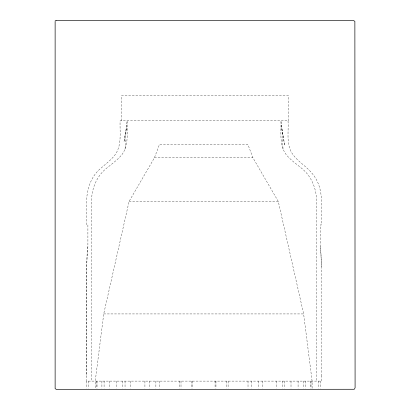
<?xml version="1.0" encoding="UTF-8"?>
<svg xmlns="http://www.w3.org/2000/svg" width="410" height="410" viewBox="0 0 410 410"><rect width="100%" height="100%" fill="white"/><g stroke="black" fill="none" stroke-linecap="round" stroke-linejoin="round"><path stroke-width="0.31" stroke-dasharray="2.05 1.54" d="M125.076 148.979L126.188 128.848L127.136 120.812C126.777 132.907 129.514 147.6 119.792 157.03C116.035 160.986 111.561 164.133 107.389 167.613C97.334 175.101 91.866 187.57 91.563 200.039L91.563 381.105M121.493 120.812L121.493 95.622L288.507 95.622L288.507 120.812L120.094 120.812C119.658 132.866 122.452 147.333 113.227 157.03C109.742 160.956 105.539 164.133 101.634 167.613C84.07 181.445 85.885 204.903 86.541 224.926L87.899 224.926L87.899 246.758L87.186 253.523L86.715 266.91L86.541 381.105L321.573 381.105L321.399 376.067M87.899 246.758L87.186 252.893L86.643 266.946L86.541 376.088M312.097 388.301L312.097 381.105L303.641 313.932L278.277 201.418L252.914 157.758L247.84 144.32L159.51 144.32L154.442 157.758L129.078 201.418L103.715 313.932L95.258 381.105L95.258 388.301M126.188 128.848L123.984 141.87L126.89 125.076M321.573 376.088L321.399 266.91L320.933 253.523L320.215 246.758L320.215 224.926L321.573 224.926C321.117 209.387 324.064 192.075 315.48 178.032C312.502 173.163 308.381 169.145 304.041 165.491C300.099 162.14 296.03 158.834 292.981 154.611C285.729 144.884 288.794 132.005 288.025 120.812M154.442 157.758L252.914 157.758M129.078 201.418L278.277 201.418M103.715 313.932L303.641 313.932M281.224 125.076L284.755 145.642L281.224 125.076L280.983 120.812C281.337 132.907 278.6 147.6 288.327 157.03C292.079 160.986 296.553 164.133 300.73 167.613C310.785 175.101 316.248 187.57 316.556 200.039L316.556 381.105M320.215 246.758L320.933 252.893L321.471 266.946M281.926 128.848L283.038 148.979M320.548 381.105L320.548 388.301M318.626 381.105L318.626 388.301M311.031 381.105L311.031 388.301M310.308 381.105L310.308 388.301M305.45 381.105L305.45 388.301M303.267 381.105L303.267 388.301M298.085 381.105L298.085 388.301M291.008 381.105L291.008 388.301M284.689 381.105L284.689 388.301M282.311 381.105L282.311 388.301M276.622 381.105L276.622 388.301M262.436 381.105L262.436 388.301M258.182 381.105L258.182 388.301M251.473 381.105L251.473 388.301M248.019 381.105L248.019 388.301M228.109 381.105L228.109 388.301M226.34 381.105L226.34 388.301M215.962 381.105L215.962 388.301M215.071 381.105L215.071 388.301M192.28 381.105L192.28 388.301M191.393 381.105L191.393 388.301M181.01 381.105L181.01 388.301M179.242 381.105L179.242 388.301M159.336 381.105L159.336 388.301M155.877 381.105L155.877 388.301M149.168 381.105L149.168 388.301M144.92 381.105L144.92 388.301M130.728 381.105L130.728 388.301M125.04 381.105L125.04 388.301M122.662 381.105L122.662 388.301M116.343 381.105L116.343 388.301M109.265 381.105L109.265 388.301M104.084 381.105L104.084 388.301M101.905 381.105L101.905 388.301M97.042 381.105L97.042 388.301M96.319 381.105L96.319 388.301M88.729 381.105L88.729 388.301M86.802 381.105L86.802 388.301"/><path stroke-width="0.61" d="M55.13 21.335L55.13 388.665L56.575 389.5L354.26 389.274L355.091 387.834L354.87 21.335L353.425 20.5L56.575 20.5M55.13 20.725L56.411 20.725"/></g></svg>
